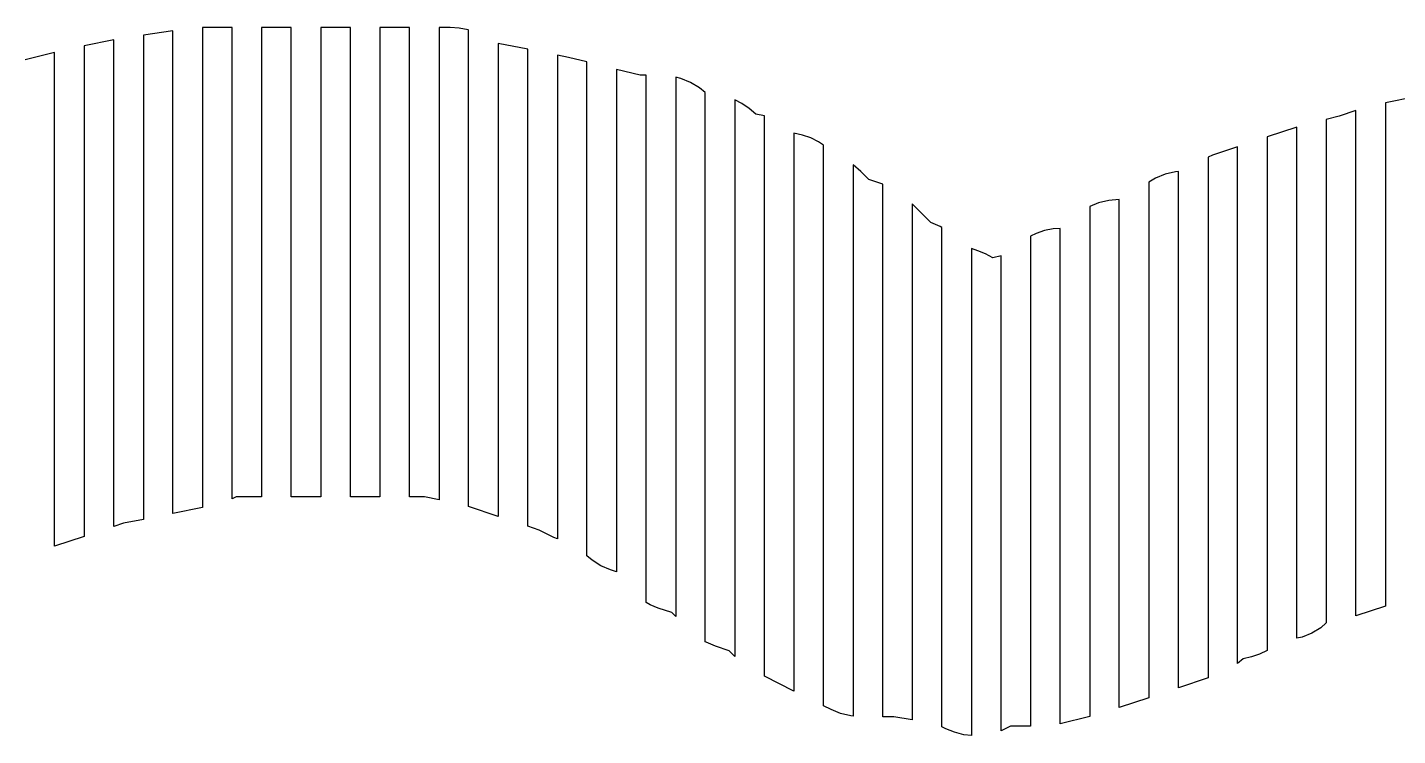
# Model space of a CAD drawing. Header units: metres. Extents: x -6 to 1890, y -8 to 898.
# Drawn here: x 733.9 to 919.2, y 466.6 to 562.3 of the extents above; entities that cross this region are included whole.
import ezdxf

# ---------------------------------------------------------------- set-up
doc = ezdxf.new("R2010")
doc.units = ezdxf.units.M
doc.layers.add('PASSADAS_COMPLETAS', color=1, linetype='CONTINUOUS')
doc.layers.add('PECAS_2D', color=3, linetype='CONTINUOUS')

msp = doc.modelspace()

# ---------------------------------------------------------------- linework, layer by layer
at = {"layer": 'PASSADAS_COMPLETAS'}
msp.add_lwpolyline([(921.578, 552.94), (917.578, 552.14), (917.578, 547.007), (917.578, 545.724), (917.578, 544.441), (917.578, 543.157), (917.578, 541.874), (917.578, 540.591), (917.578, 539.307), (917.578, 538.024), (917.578, 536.741), (917.578, 535.457), (917.578, 534.174), (917.578, 532.891), (917.578, 531.608), (917.578, 530.324), (917.578, 529.041), (917.578, 527.758), (917.578, 494.392), (917.578, 493.109), (917.578, 491.825), (917.578, 490.542), (917.578, 489.259), (917.578, 484.125), (913.578, 482.792), (913.578, 487.947), (913.578, 489.236), (913.578, 490.525), (913.578, 491.813), (913.578, 493.102), (913.578, 526.61), (913.578, 527.898), (913.578, 529.187), (913.578, 530.476), (913.578, 531.765), (913.578, 533.053), (913.578, 534.342), (913.578, 535.631), (913.578, 536.92), (913.578, 538.208), (913.578, 539.497), (913.578, 540.786), (913.578, 542.075), (913.578, 544.652), (913.578, 551.096), (911.328, 550.346), (909.578, 549.908), (909.578, 544.771), (909.578, 543.486), (909.578, 542.202), (909.578, 540.917), (909.578, 539.633), (909.578, 538.348), (909.578, 537.064), (909.578, 535.779), (909.578, 534.495), (909.578, 533.21), (909.578, 531.926), (909.578, 530.642), (909.578, 529.357), (909.578, 528.073), (909.578, 526.788), (909.578, 524.219), (909.578, 492.108), (909.578, 490.823), (909.578, 489.539), (909.578, 488.255), (909.578, 486.97), (909.578, 485.686), (909.578, 481.832), (908.822, 481.2), (907.611, 480.47), (906.294, 479.934), (905.578, 479.766), (905.578, 483.677), (905.578, 484.981), (905.578, 486.284), (905.578, 487.588), (905.578, 488.892), (905.578, 490.195), (905.578, 494.106), (905.578, 524.091), (905.578, 525.394), (905.578, 526.698), (905.578, 528.002), (905.578, 529.305), (905.578, 530.609), (905.578, 531.912), (905.578, 533.216), (905.578, 534.52), (905.578, 535.823), (905.578, 537.127), (905.578, 538.431), (905.578, 539.734), (905.578, 541.038), (905.578, 542.342), (905.578, 543.645), (905.578, 548.86), (901.578, 547.527), (901.578, 542.385), (901.578, 541.1), (901.578, 539.814), (901.578, 538.529), (901.578, 537.244), (901.578, 535.958), (901.578, 534.673), (901.578, 533.388), (901.578, 532.102), (901.578, 530.817), (901.578, 529.531), (901.578, 528.246), (901.578, 526.961), (901.578, 525.675), (901.578, 524.39), (901.578, 521.819), (901.578, 489.685), (901.578, 488.399), (901.578, 487.114), (901.578, 485.829), (901.578, 484.543), (901.578, 483.258), (901.578, 478.116), (900.554, 477.613), (899.461, 477.24), (898.334, 477), (897.578, 476.352), (897.578, 481.526), (897.578, 482.819), (897.578, 484.112), (897.578, 485.406), (897.578, 486.699), (897.578, 520.326), (897.578, 521.62), (897.578, 522.913), (897.578, 524.206), (897.578, 525.5), (897.578, 526.793), (897.578, 528.086), (897.578, 529.38), (897.578, 530.673), (897.578, 531.966), (897.578, 533.26), (897.578, 534.553), (897.578, 535.847), (897.578, 537.14), (897.578, 538.433), (897.578, 539.727), (897.578, 541.02), (897.578, 546.193), (894.192, 545.065), (893.578, 544.807), (893.578, 538.288), (893.578, 535.681), (893.578, 534.377), (893.578, 533.073), (893.578, 531.769), (893.578, 530.466), (893.578, 529.162), (893.578, 527.858), (893.578, 526.554), (893.578, 525.25), (893.578, 523.947), (893.578, 522.643), (893.578, 521.339), (893.578, 520.035), (893.578, 486.136), (893.578, 484.832), (893.578, 483.529), (893.578, 482.225), (893.578, 480.921), (893.578, 479.617), (893.578, 478.313), (893.578, 474.402), (889.578, 473.069), (889.578, 476.946), (889.578, 478.239), (889.578, 479.531), (889.578, 480.824), (889.578, 482.117), (889.578, 483.409), (889.578, 484.702), (889.578, 517.016), (889.578, 518.308), (889.578, 519.601), (889.578, 520.893), (889.578, 522.186), (889.578, 523.478), (889.578, 524.771), (889.578, 526.063), (889.578, 527.356), (889.578, 528.649), (889.578, 529.941), (889.578, 531.234), (889.578, 532.526), (889.578, 533.819), (889.578, 535.111), (889.578, 536.404), (889.578, 537.696), (889.578, 542.867), (889.201, 542.837), (887.804, 542.504), (886.468, 541.951), (885.578, 541.404), (885.578, 536.243), (885.578, 534.953), (885.578, 533.663), (885.578, 532.373), (885.578, 531.082), (885.578, 529.792), (885.578, 528.502), (885.578, 527.212), (885.578, 525.922), (885.578, 524.632), (885.578, 523.341), (885.578, 522.051), (885.578, 520.761), (885.578, 519.471), (885.578, 518.181), (885.578, 516.891), (885.578, 515.601), (885.578, 483.347), (885.578, 482.057), (885.578, 480.766), (885.578, 479.476), (885.578, 478.186), (885.578, 476.896), (885.578, 475.606), (885.578, 471.735), (881.578, 470.402), (881.578, 474.289), (881.578, 475.584), (881.578, 476.88), (881.578, 478.176), (881.578, 479.471), (881.578, 480.767), (881.578, 482.062), (881.578, 514.452), (881.578, 515.748), (881.578, 517.044), (881.578, 518.339), (881.578, 519.635), (881.578, 520.93), (881.578, 522.226), (881.578, 523.522), (881.578, 524.817), (881.578, 526.113), (881.578, 527.408), (881.578, 528.704), (881.578, 530), (881.578, 531.295), (881.578, 532.591), (881.578, 533.886), (881.578, 539.069), (880.153, 538.96), (878.755, 538.626), (877.578, 538.139), (877.578, 531.633), (877.578, 530.332), (877.578, 529.031), (877.578, 527.73), (877.578, 526.429), (877.578, 525.128), (877.578, 523.827), (877.578, 522.526), (877.578, 521.225), (877.578, 519.924), (877.578, 518.622), (877.578, 517.321), (877.578, 516.02), (877.578, 514.719), (877.578, 513.418), (877.578, 512.117), (877.578, 480.891), (877.578, 479.59), (877.578, 478.289), (877.578, 476.988), (877.578, 475.687), (877.578, 474.386), (877.578, 473.085), (877.578, 469.182), (873.578, 468.182), (873.578, 472.047), (873.578, 473.335), (873.578, 474.624), (873.578, 475.912), (873.578, 477.2), (873.578, 478.489), (873.578, 495.237), (873.578, 510.698), (873.578, 511.986), (873.578, 513.274), (873.578, 514.563), (873.578, 515.851), (873.578, 517.139), (873.578, 518.428), (873.578, 519.716), (873.578, 521.004), (873.578, 522.293), (873.578, 523.581), (873.578, 524.87), (873.578, 526.158), (873.578, 527.446), (873.578, 528.735), (873.578, 530.023), (873.578, 535.176), (872.632, 535.115), (871.461, 534.884), (870.321, 534.498), (869.578, 534.131), (869.578, 527.635), (869.578, 526.336), (869.578, 525.037), (869.578, 523.738), (869.578, 522.438), (869.578, 521.139), (869.578, 519.84), (869.578, 518.541), (869.578, 517.242), (869.578, 515.942), (869.578, 514.643), (869.578, 513.344), (869.578, 512.045), (869.578, 510.746), (869.578, 509.446), (869.578, 508.147), (869.578, 478.265), (869.578, 476.966), (869.578, 475.667), (869.578, 474.368), (869.578, 473.069), (869.578, 471.769), (869.578, 467.872), (866.845, 467.872), (865.713, 467.297), (865.578, 467.251), (865.578, 471.105), (865.578, 472.389), (865.578, 473.674), (865.578, 474.958), (865.578, 476.243), (865.578, 477.527), (865.578, 507.071), (865.578, 508.355), (865.578, 509.639), (865.578, 510.924), (865.578, 512.208), (865.578, 513.493), (865.578, 514.777), (865.578, 516.062), (865.578, 517.346), (865.578, 518.631), (865.578, 519.915), (865.578, 521.2), (865.578, 522.484), (865.578, 523.769), (865.578, 525.053), (865.578, 526.338), (865.578, 531.476), (864.452, 531.194), (863.486, 531.727), (862.462, 532.139), (861.578, 532.433), (861.578, 527.271), (861.578, 525.981), (861.578, 524.69), (861.578, 523.399), (861.578, 522.109), (861.578, 520.818), (861.578, 519.528), (861.578, 518.237), (861.578, 516.947), (861.578, 515.656), (861.578, 514.365), (861.578, 513.075), (861.578, 511.784), (861.578, 510.494), (861.578, 509.203), (861.578, 507.913), (861.578, 476.939), (861.578, 475.648), (861.578, 474.358), (861.578, 473.067), (861.578, 471.777), (861.578, 470.486), (861.578, 466.614), (860.534, 466.727), (859.272, 467.053), (858.1, 467.54), (857.578, 467.801), (857.578, 471.695), (857.578, 472.993), (857.578, 474.291), (857.578, 475.589), (857.578, 476.887), (857.578, 478.185), (857.578, 510.636), (857.578, 511.934), (857.578, 513.232), (857.578, 514.53), (857.578, 515.828), (857.578, 517.126), (857.578, 518.424), (857.578, 519.723), (857.578, 521.021), (857.578, 522.319), (857.578, 523.617), (857.578, 524.915), (857.578, 526.213), (857.578, 527.511), (857.578, 528.809), (857.578, 530.107), (857.578, 535.299), (857.354, 535.439), (856.099, 535.983), (853.578, 538.504), (853.578, 533.337), (853.578, 532.045), (853.578, 530.753), (853.578, 529.461), (853.578, 528.169), (853.578, 526.878), (853.578, 525.586), (853.578, 524.294), (853.578, 523.002), (853.578, 521.711), (853.578, 520.419), (853.578, 519.127), (853.578, 517.835), (853.578, 516.543), (853.578, 515.252), (853.578, 513.96), (853.578, 477.79), (853.578, 476.498), (853.578, 475.206), (853.578, 473.914), (853.578, 472.623), (853.578, 471.331), (853.578, 468.747), (851.076, 469.164), (849.578, 469.164), (849.578, 473.022), (849.578, 474.308), (849.578, 475.593), (849.578, 476.879), (849.578, 478.165), (849.578, 479.451), (849.578, 516.739), (849.578, 518.025), (849.578, 519.311), (849.578, 520.596), (849.578, 521.882), (849.578, 523.168), (849.578, 524.454), (849.578, 525.74), (849.578, 527.026), (849.578, 528.311), (849.578, 529.597), (849.578, 530.883), (849.578, 532.169), (849.578, 533.455), (849.578, 534.74), (849.578, 536.026), (849.578, 541.169), (847.696, 541.8), (846.63, 542.867), (845.578, 543.768), (845.578, 538.628), (845.578, 537.343), (845.578, 536.059), (845.578, 534.774), (845.578, 533.489), (845.578, 532.204), (845.578, 530.919), (845.578, 529.634), (845.578, 528.35), (845.578, 527.065), (845.578, 525.78), (845.578, 524.495), (845.578, 523.21), (845.578, 521.926), (845.578, 519.356), (845.578, 480.811), (845.578, 479.526), (845.578, 478.242), (845.578, 476.957), (845.578, 475.672), (845.578, 474.387), (845.578, 473.102), (845.578, 469.248), (845.26, 469.272), (843.887, 469.597), (842.589, 470.125), (841.578, 470.63), (841.578, 475.769), (841.578, 477.054), (841.578, 478.338), (841.578, 479.623), (841.578, 480.907), (841.578, 483.477), (841.578, 522.015), (841.578, 524.584), (841.578, 525.869), (841.578, 527.153), (841.578, 528.438), (841.578, 529.723), (841.578, 531.007), (841.578, 532.292), (841.578, 533.576), (841.578, 534.861), (841.578, 536.146), (841.578, 537.43), (841.578, 538.715), (841.578, 540), (841.578, 541.284), (841.578, 546.423), (840.902, 546.878), (839.843, 547.406), (838.73, 547.791), (837.578, 548.04), (837.578, 542.84), (837.578, 541.539), (837.578, 540.239), (837.578, 538.939), (837.578, 537.639), (837.578, 536.339), (837.578, 535.039), (837.578, 533.738), (837.578, 532.438), (837.578, 531.138), (837.578, 529.838), (837.578, 528.538), (837.578, 527.238), (837.578, 525.937), (837.578, 524.637), (837.578, 484.332), (837.578, 483.032), (837.578, 481.732), (837.578, 480.431), (837.578, 479.131), (837.578, 477.831), (837.578, 472.63), (833.578, 474.63), (833.578, 479.765), (833.578, 481.049), (833.578, 482.333), (833.578, 483.617), (833.578, 484.9), (833.578, 486.184), (833.578, 488.751), (833.578, 525.979), (833.578, 527.263), (833.578, 528.547), (833.578, 529.831), (833.578, 531.114), (833.578, 532.398), (833.578, 533.682), (833.578, 534.966), (833.578, 536.249), (833.578, 537.533), (833.578, 538.817), (833.578, 540.1), (833.578, 541.384), (833.578, 542.668), (833.578, 543.952), (833.578, 545.235), (833.578, 550.37), (832.411, 550.622), (831.53, 551.397), (830.539, 552.061), (829.578, 552.536), (829.578, 547.348), (829.578, 546.051), (829.578, 544.753), (829.578, 543.456), (829.578, 542.159), (829.578, 540.862), (829.578, 539.565), (829.578, 538.268), (829.578, 536.971), (829.578, 535.674), (829.578, 534.377), (829.578, 533.08), (829.578, 531.783), (829.578, 530.486), (829.578, 529.188), (829.578, 488.979), (829.578, 487.682), (829.578, 486.385), (829.578, 485.087), (829.578, 483.79), (829.578, 482.493), (829.578, 481.196), (829.578, 477.305), (828.817, 478.066), (826.977, 478.68), (825.685, 479.224), (825.578, 479.29), (825.578, 484.5), (825.578, 485.802), (825.578, 487.105), (825.578, 488.407), (825.578, 489.71), (825.578, 491.012), (825.578, 492.315), (825.578, 531.388), (825.578, 532.69), (825.578, 533.993), (825.578, 535.295), (825.578, 536.598), (825.578, 537.9), (825.578, 539.202), (825.578, 540.505), (825.578, 541.807), (825.578, 543.11), (825.578, 544.412), (825.578, 545.715), (825.578, 547.017), (825.578, 548.32), (825.578, 553.529), (824.802, 554.178), (823.591, 554.908), (822.274, 555.444), (821.578, 555.607), (821.578, 550.401), (821.578, 549.099), (821.578, 547.798), (821.578, 546.496), (821.578, 545.195), (821.578, 543.893), (821.578, 542.592), (821.578, 541.29), (821.578, 539.988), (821.578, 538.687), (821.578, 537.385), (821.578, 536.084), (821.578, 534.782), (821.578, 533.481), (821.578, 532.179), (821.578, 495.735), (821.578, 494.434), (821.578, 493.132), (821.578, 491.831), (821.578, 490.529), (821.578, 489.228), (821.578, 487.926), (821.578, 486.624), (821.578, 482.72), (821.061, 483.237), (819.221, 483.85), (818.118, 484.3), (817.578, 484.609), (817.578, 491.087), (817.578, 492.383), (817.578, 493.679), (817.578, 494.974), (817.578, 496.27), (817.578, 497.566), (817.578, 498.861), (817.578, 533.846), (817.578, 535.141), (817.578, 536.437), (817.578, 537.733), (817.578, 539.028), (817.578, 540.324), (817.578, 541.62), (817.578, 542.916), (817.578, 544.211), (817.578, 545.507), (817.578, 546.803), (817.578, 548.098), (817.578, 549.394), (817.578, 550.69), (817.578, 551.986), (817.578, 555.873), (816.756, 555.873), (813.578, 556.667), (813.578, 552.749), (813.578, 551.443), (813.578, 550.136), (813.578, 548.83), (813.578, 547.524), (813.578, 546.218), (813.578, 544.912), (813.578, 543.606), (813.578, 542.299), (813.578, 540.993), (813.578, 539.687), (813.578, 538.381), (813.578, 537.075), (813.578, 535.769), (813.578, 534.463), (813.578, 501.809), (813.578, 500.503), (813.578, 499.196), (813.578, 497.89), (813.578, 496.584), (813.578, 495.278), (813.578, 493.972), (813.578, 488.747), (812.758, 489.021), (811.466, 489.565), (810.266, 490.307), (809.578, 490.896), (809.578, 494.748), (809.578, 496.032), (809.578, 497.316), (809.578, 498.6), (809.578, 499.884), (809.578, 501.168), (809.578, 502.453), (809.578, 535.838), (809.578, 537.122), (809.578, 538.406), (809.578, 539.69), (809.578, 540.974), (809.578, 542.258), (809.578, 543.543), (809.578, 544.827), (809.578, 546.111), (809.578, 547.395), (809.578, 548.679), (809.578, 549.963), (809.578, 551.247), (809.578, 552.531), (809.578, 553.815), (809.578, 557.667), (807.079, 558.281), (805.578, 558.582), (805.578, 554.735), (805.578, 553.453), (805.578, 552.171), (805.578, 550.889), (805.578, 549.607), (805.578, 548.325), (805.578, 547.043), (805.578, 545.761), (805.578, 544.479), (805.578, 543.197), (805.578, 541.914), (805.578, 540.632), (805.578, 539.35), (805.578, 538.068), (805.578, 503.452), (805.578, 502.17), (805.578, 500.888), (805.578, 499.606), (805.578, 498.324), (805.578, 497.042), (805.578, 493.195), (805.103, 493.392), (803.096, 494.395), (801.578, 494.902), (801.578, 498.77), (801.578, 500.06), (801.578, 501.35), (801.578, 502.639), (801.578, 503.929), (801.578, 505.218), (801.578, 537.458), (801.578, 538.748), (801.578, 540.038), (801.578, 541.327), (801.578, 542.617), (801.578, 543.906), (801.578, 545.196), (801.578, 546.486), (801.578, 547.775), (801.578, 549.065), (801.578, 550.354), (801.578, 551.644), (801.578, 552.934), (801.578, 554.223), (801.578, 555.513), (801.578, 559.382), (797.578, 560.182), (797.578, 556.266), (797.578, 554.961), (797.578, 553.656), (797.578, 552.351), (797.578, 551.046), (797.578, 549.741), (797.578, 548.436), (797.578, 547.131), (797.578, 545.826), (797.578, 544.521), (797.578, 543.216), (797.578, 541.911), (797.578, 540.606), (797.578, 539.301), (797.578, 506.675), (797.578, 505.37), (797.578, 504.065), (797.578, 502.76), (797.578, 501.455), (797.578, 500.15), (797.578, 496.235), (793.578, 497.568), (793.578, 501.433), (793.578, 502.721), (793.578, 504.009), (793.578, 505.298), (793.578, 506.586), (793.578, 507.874), (793.578, 538.791), (793.578, 540.08), (793.578, 541.368), (793.578, 542.656), (793.578, 543.944), (793.578, 545.232), (793.578, 546.521), (793.578, 547.809), (793.578, 549.097), (793.578, 550.385), (793.578, 551.674), (793.578, 552.962), (793.578, 554.25), (793.578, 555.538), (793.578, 556.826), (793.578, 561.979), (793.494, 562.009), (792.288, 562.255), (791.076, 562.336), (789.578, 562.336), (789.578, 557.124), (789.578, 555.822), (789.578, 554.519), (789.578, 553.216), (789.578, 551.913), (789.578, 550.61), (789.578, 549.307), (789.578, 548.005), (789.578, 546.702), (789.578, 545.399), (789.578, 544.096), (789.578, 542.793), (789.578, 541.49), (789.578, 540.188), (789.578, 507.617), (789.578, 506.314), (789.578, 505.011), (789.578, 503.708), (789.578, 502.405), (789.578, 501.102), (789.578, 498.497), (787.59, 498.894), (785.578, 498.894), (785.578, 502.779), (785.578, 504.073), (785.578, 505.368), (785.578, 506.663), (785.578, 507.957), (785.578, 509.252), (785.578, 540.326), (785.578, 541.62), (785.578, 542.915), (785.578, 544.21), (785.578, 545.504), (785.578, 546.799), (785.578, 548.094), (785.578, 549.389), (785.578, 550.683), (785.578, 551.978), (785.578, 553.273), (785.578, 554.567), (785.578, 555.862), (785.578, 557.157), (785.578, 562.336), (781.578, 562.336), (781.578, 558.452), (781.578, 557.157), (781.578, 555.862), (781.578, 554.567), (781.578, 553.273), (781.578, 551.978), (781.578, 550.683), (781.578, 549.389), (781.578, 548.094), (781.578, 546.799), (781.578, 545.504), (781.578, 544.21), (781.578, 542.915), (781.578, 541.62), (781.578, 540.326), (781.578, 509.252), (781.578, 507.957), (781.578, 506.663), (781.578, 505.368), (781.578, 504.073), (781.578, 502.779), (781.578, 498.894), (777.578, 498.894), (777.578, 502.779), (777.578, 504.073), (777.578, 505.368), (777.578, 506.663), (777.578, 507.957), (777.578, 509.252), (777.578, 540.326), (777.578, 541.62), (777.578, 542.915), (777.578, 544.21), (777.578, 545.504), (777.578, 546.799), (777.578, 548.094), (777.578, 549.389), (777.578, 550.683), (777.578, 551.978), (777.578, 553.273), (777.578, 554.567), (777.578, 555.862), (777.578, 557.157), (777.578, 558.452), (777.578, 562.336), (773.578, 562.336), (773.578, 558.452), (773.578, 557.157), (773.578, 555.862), (773.578, 554.567), (773.578, 553.273), (773.578, 551.978), (773.578, 550.683), (773.578, 549.389), (773.578, 548.094), (773.578, 546.799), (773.578, 545.504), (773.578, 544.21), (773.578, 542.915), (773.578, 541.62), (773.578, 540.326), (773.578, 509.252), (773.578, 507.957), (773.578, 506.663), (773.578, 505.368), (773.578, 504.073), (773.578, 502.779), (773.578, 498.894), (769.578, 498.894), (769.578, 502.779), (769.578, 504.073), (769.578, 505.368), (769.578, 506.663), (769.578, 507.957), (769.578, 509.252), (769.578, 540.326), (769.578, 541.62), (769.578, 542.915), (769.578, 544.21), (769.578, 545.504), (769.578, 546.799), (769.578, 548.094), (769.578, 549.389), (769.578, 550.683), (769.578, 551.978), (769.578, 553.273), (769.578, 554.567), (769.578, 555.862), (769.578, 557.157), (769.578, 558.452), (769.578, 562.336), (765.578, 562.336), (765.578, 558.452), (765.578, 557.157), (765.578, 555.862), (765.578, 554.567), (765.578, 553.273), (765.578, 551.978), (765.578, 550.683), (765.578, 549.389), (765.578, 548.094), (765.578, 546.799), (765.578, 545.504), (765.578, 544.21), (765.578, 542.915), (765.578, 541.62), (765.578, 540.326), (765.578, 509.252), (765.578, 507.957), (765.578, 506.663), (765.578, 505.368), (765.578, 504.073), (765.578, 502.779), (765.578, 498.894), (762.143, 498.894), (761.578, 498.598), (761.578, 502.501), (761.578, 503.801), (761.578, 505.102), (761.578, 506.403), (761.578, 507.704), (761.578, 509.004), (761.578, 540.223), (761.578, 541.524), (761.578, 542.824), (761.578, 544.125), (761.578, 545.426), (761.578, 546.727), (761.578, 548.027), (761.578, 549.328), (761.578, 550.629), (761.578, 551.93), (761.578, 553.23), (761.578, 554.531), (761.578, 555.832), (761.578, 557.133), (761.578, 562.336), (757.578, 562.336), (757.578, 557.144), (757.578, 555.847), (757.578, 554.549), (757.578, 553.251), (757.578, 551.953), (757.578, 550.655), (757.578, 549.357), (757.578, 548.06), (757.578, 546.762), (757.578, 545.464), (757.578, 544.166), (757.578, 542.868), (757.578, 541.57), (757.578, 540.272), (757.578, 538.975), (757.578, 507.826), (757.578, 506.528), (757.578, 505.231), (757.578, 503.933), (757.578, 502.635), (757.578, 501.337), (757.578, 497.444), (753.578, 496.644), (753.578, 501.862), (753.578, 503.166), (753.578, 504.471), (753.578, 505.776), (753.578, 507.08), (753.578, 508.385), (753.578, 538.39), (753.578, 539.695), (753.578, 540.999), (753.578, 542.304), (753.578, 543.608), (753.578, 544.913), (753.578, 546.217), (753.578, 547.522), (753.578, 548.827), (753.578, 550.131), (753.578, 551.436), (753.578, 552.74), (753.578, 554.045), (753.578, 555.35), (753.578, 556.654), (753.578, 561.872), (749.578, 561.301), (749.578, 556.167), (749.578, 554.884), (749.578, 553.6), (749.578, 552.317), (749.578, 551.033), (749.578, 549.75), (749.578, 548.466), (749.578, 547.183), (749.578, 545.899), (749.578, 544.616), (749.578, 543.332), (749.578, 542.049), (749.578, 540.765), (749.578, 539.482), (749.578, 538.198), (749.578, 506.111), (749.578, 504.828), (749.578, 503.544), (749.578, 502.261), (749.578, 500.977), (749.578, 495.844), (746.882, 495.304), (745.578, 494.87), (745.578, 498.739), (745.578, 500.029), (745.578, 501.319), (745.578, 502.609), (745.578, 503.899), (745.578, 505.189), (745.578, 506.479), (745.578, 537.437), (745.578, 538.727), (745.578, 540.016), (745.578, 541.306), (745.578, 542.596), (745.578, 543.886), (745.578, 545.176), (745.578, 546.466), (745.578, 547.756), (745.578, 549.046), (745.578, 550.336), (745.578, 551.626), (745.578, 552.916), (745.578, 554.205), (745.578, 555.495), (745.578, 560.655), (741.578, 559.855), (741.578, 554.654), (741.578, 553.353), (741.578, 552.053), (741.578, 550.752), (741.578, 549.452), (741.578, 548.152), (741.578, 546.851), (741.578, 545.551), (741.578, 544.251), (741.578, 542.95), (741.578, 541.65), (741.578, 540.349), (741.578, 539.049), (741.578, 537.749), (741.578, 536.448), (741.578, 505.24), (741.578, 503.939), (741.578, 502.639), (741.578, 501.339), (741.578, 500.038), (741.578, 498.738), (741.578, 497.437), (741.578, 493.536), (737.578, 492.203), (737.578, 496.053), (737.578, 497.336), (737.578, 498.62), (737.578, 499.903), (737.578, 501.186), (737.578, 502.47), (737.578, 535.836), (737.578, 537.119), (737.578, 538.403), (737.578, 539.686), (737.578, 540.969), (737.578, 542.253), (737.578, 543.536), (737.578, 544.819), (737.578, 546.103), (737.578, 547.386), (737.578, 548.669), (737.578, 549.953), (737.578, 551.236), (737.578, 552.519), (737.578, 553.803), (737.578, 558.936), (733.578, 557.936)], dxfattribs=at)
at = {"layer": 'PECAS_2D'}
msp.add_lwpolyline([(921.578, 552.94), (917.578, 552.14), (917.578, 547.007), (917.578, 545.724), (917.578, 544.441), (917.578, 543.157), (917.578, 541.874), (917.578, 540.591), (917.578, 539.307), (917.578, 538.024), (917.578, 536.741), (917.578, 535.457), (917.578, 534.174), (917.578, 532.891), (917.578, 531.608), (917.578, 530.324), (917.578, 529.041), (917.578, 527.758), (917.578, 494.392), (917.578, 493.109), (917.578, 491.825), (917.578, 490.542), (917.578, 489.259), (917.578, 484.125), (913.578, 482.792), (913.578, 487.947), (913.578, 489.236), (913.578, 490.525), (913.578, 491.813), (913.578, 493.102), (913.578, 526.61), (913.578, 527.898), (913.578, 529.187), (913.578, 530.476), (913.578, 531.765), (913.578, 533.053), (913.578, 534.342), (913.578, 535.631), (913.578, 536.92), (913.578, 538.208), (913.578, 539.497), (913.578, 540.786), (913.578, 542.075), (913.578, 544.652), (913.578, 551.096), (911.328, 550.346), (909.578, 549.908), (909.578, 544.771), (909.578, 543.486), (909.578, 542.202), (909.578, 540.917), (909.578, 539.633), (909.578, 538.348), (909.578, 537.064), (909.578, 535.779), (909.578, 534.495), (909.578, 533.21), (909.578, 531.926), (909.578, 530.642), (909.578, 529.357), (909.578, 528.073), (909.578, 526.788), (909.578, 524.219), (909.578, 492.108), (909.578, 490.823), (909.578, 489.539), (909.578, 488.255), (909.578, 486.97), (909.578, 485.686), (909.578, 481.832), (908.822, 481.2), (907.611, 480.47), (906.294, 479.934), (905.578, 479.766), (905.578, 483.677), (905.578, 484.981), (905.578, 486.284), (905.578, 487.588), (905.578, 488.892), (905.578, 490.195), (905.578, 494.106), (905.578, 524.091), (905.578, 525.394), (905.578, 526.698), (905.578, 528.002), (905.578, 529.305), (905.578, 530.609), (905.578, 531.912), (905.578, 533.216), (905.578, 534.52), (905.578, 535.823), (905.578, 537.127), (905.578, 538.431), (905.578, 539.734), (905.578, 541.038), (905.578, 542.342), (905.578, 543.645), (905.578, 548.86), (901.578, 547.527), (901.578, 542.385), (901.578, 541.1), (901.578, 539.814), (901.578, 538.529), (901.578, 537.244), (901.578, 535.958), (901.578, 534.673), (901.578, 533.388), (901.578, 532.102), (901.578, 530.817), (901.578, 529.531), (901.578, 528.246), (901.578, 526.961), (901.578, 525.675), (901.578, 524.39), (901.578, 521.819), (901.578, 489.685), (901.578, 488.399), (901.578, 487.114), (901.578, 485.829), (901.578, 484.543), (901.578, 483.258), (901.578, 478.116), (900.554, 477.613), (899.461, 477.24), (898.334, 477), (897.578, 476.352), (897.578, 481.526), (897.578, 482.819), (897.578, 484.112), (897.578, 485.406), (897.578, 486.699), (897.578, 520.326), (897.578, 521.62), (897.578, 522.913), (897.578, 524.206), (897.578, 525.5), (897.578, 526.793), (897.578, 528.086), (897.578, 529.38), (897.578, 530.673), (897.578, 531.966), (897.578, 533.26), (897.578, 534.553), (897.578, 535.847), (897.578, 537.14), (897.578, 538.433), (897.578, 539.727), (897.578, 541.02), (897.578, 546.193), (894.192, 545.065), (893.578, 544.807), (893.578, 538.288), (893.578, 535.681), (893.578, 534.377), (893.578, 533.073), (893.578, 531.769), (893.578, 530.466), (893.578, 529.162), (893.578, 527.858), (893.578, 526.554), (893.578, 525.25), (893.578, 523.947), (893.578, 522.643), (893.578, 521.339), (893.578, 520.035), (893.578, 486.136), (893.578, 484.832), (893.578, 483.529), (893.578, 482.225), (893.578, 480.921), (893.578, 479.617), (893.578, 478.313), (893.578, 474.402), (889.578, 473.069), (889.578, 476.946), (889.578, 478.239), (889.578, 479.531), (889.578, 480.824), (889.578, 482.117), (889.578, 483.409), (889.578, 484.702), (889.578, 517.016), (889.578, 518.308), (889.578, 519.601), (889.578, 520.893), (889.578, 522.186), (889.578, 523.478), (889.578, 524.771), (889.578, 526.063), (889.578, 527.356), (889.578, 528.649), (889.578, 529.941), (889.578, 531.234), (889.578, 532.526), (889.578, 533.819), (889.578, 535.111), (889.578, 536.404), (889.578, 537.696), (889.578, 542.867), (889.201, 542.837), (887.804, 542.504), (886.468, 541.951), (885.578, 541.404), (885.578, 536.243), (885.578, 534.953), (885.578, 533.663), (885.578, 532.373), (885.578, 531.082), (885.578, 529.792), (885.578, 528.502), (885.578, 527.212), (885.578, 525.922), (885.578, 524.632), (885.578, 523.341), (885.578, 522.051), (885.578, 520.761), (885.578, 519.471), (885.578, 518.181), (885.578, 516.891), (885.578, 515.601), (885.578, 483.347), (885.578, 482.057), (885.578, 480.766), (885.578, 479.476), (885.578, 478.186), (885.578, 476.896), (885.578, 475.606), (885.578, 471.735), (881.578, 470.402), (881.578, 474.289), (881.578, 475.584), (881.578, 476.88), (881.578, 478.176), (881.578, 479.471), (881.578, 480.767), (881.578, 482.062), (881.578, 514.452), (881.578, 515.748), (881.578, 517.044), (881.578, 518.339), (881.578, 519.635), (881.578, 520.93), (881.578, 522.226), (881.578, 523.522), (881.578, 524.817), (881.578, 526.113), (881.578, 527.408), (881.578, 528.704), (881.578, 530), (881.578, 531.295), (881.578, 532.591), (881.578, 533.886), (881.578, 539.069), (880.153, 538.96), (878.755, 538.626), (877.578, 538.139), (877.578, 531.633), (877.578, 530.332), (877.578, 529.031), (877.578, 527.73), (877.578, 526.429), (877.578, 525.128), (877.578, 523.827), (877.578, 522.526), (877.578, 521.225), (877.578, 519.924), (877.578, 518.622), (877.578, 517.321), (877.578, 516.02), (877.578, 514.719), (877.578, 513.418), (877.578, 512.117), (877.578, 480.891), (877.578, 479.59), (877.578, 478.289), (877.578, 476.988), (877.578, 475.687), (877.578, 474.386), (877.578, 473.085), (877.578, 469.182), (873.578, 468.182), (873.578, 472.047), (873.578, 473.335), (873.578, 474.624), (873.578, 475.912), (873.578, 477.2), (873.578, 478.489), (873.578, 495.237), (873.578, 510.698), (873.578, 511.986), (873.578, 513.274), (873.578, 514.563), (873.578, 515.851), (873.578, 517.139), (873.578, 518.428), (873.578, 519.716), (873.578, 521.004), (873.578, 522.293), (873.578, 523.581), (873.578, 524.87), (873.578, 526.158), (873.578, 527.446), (873.578, 528.735), (873.578, 530.023), (873.578, 535.176), (872.632, 535.115), (871.461, 534.884), (870.321, 534.498), (869.578, 534.131), (869.578, 527.635), (869.578, 526.336), (869.578, 525.037), (869.578, 523.738), (869.578, 522.438), (869.578, 521.139), (869.578, 519.84), (869.578, 518.541), (869.578, 517.242), (869.578, 515.942), (869.578, 514.643), (869.578, 513.344), (869.578, 512.045), (869.578, 510.746), (869.578, 509.446), (869.578, 508.147), (869.578, 478.265), (869.578, 476.966), (869.578, 475.667), (869.578, 474.368), (869.578, 473.069), (869.578, 471.769), (869.578, 467.872), (866.845, 467.872), (865.713, 467.297), (865.578, 467.251), (865.578, 471.105), (865.578, 472.389), (865.578, 473.674), (865.578, 474.958), (865.578, 476.243), (865.578, 477.527), (865.578, 507.071), (865.578, 508.355), (865.578, 509.639), (865.578, 510.924), (865.578, 512.208), (865.578, 513.493), (865.578, 514.777), (865.578, 516.062), (865.578, 517.346), (865.578, 518.631), (865.578, 519.915), (865.578, 521.2), (865.578, 522.484), (865.578, 523.769), (865.578, 525.053), (865.578, 526.338), (865.578, 531.476), (864.452, 531.194), (863.486, 531.727), (862.462, 532.139), (861.578, 532.433), (861.578, 527.271), (861.578, 525.981), (861.578, 524.69), (861.578, 523.399), (861.578, 522.109), (861.578, 520.818), (861.578, 519.528), (861.578, 518.237), (861.578, 516.947), (861.578, 515.656), (861.578, 514.365), (861.578, 513.075), (861.578, 511.784), (861.578, 510.494), (861.578, 509.203), (861.578, 507.913), (861.578, 476.939), (861.578, 475.648), (861.578, 474.358), (861.578, 473.067), (861.578, 471.777), (861.578, 470.486), (861.578, 466.614), (860.534, 466.727), (859.272, 467.053), (858.1, 467.54), (857.578, 467.801), (857.578, 471.695), (857.578, 472.993), (857.578, 474.291), (857.578, 475.589), (857.578, 476.887), (857.578, 478.185), (857.578, 510.636), (857.578, 511.934), (857.578, 513.232), (857.578, 514.53), (857.578, 515.828), (857.578, 517.126), (857.578, 518.424), (857.578, 519.723), (857.578, 521.021), (857.578, 522.319), (857.578, 523.617), (857.578, 524.915), (857.578, 526.213), (857.578, 527.511), (857.578, 528.809), (857.578, 530.107), (857.578, 535.299), (857.354, 535.439), (856.099, 535.983), (853.578, 538.504), (853.578, 533.337), (853.578, 532.045), (853.578, 530.753), (853.578, 529.461), (853.578, 528.169), (853.578, 526.878), (853.578, 525.586), (853.578, 524.294), (853.578, 523.002), (853.578, 521.711), (853.578, 520.419), (853.578, 519.127), (853.578, 517.835), (853.578, 516.543), (853.578, 515.252), (853.578, 513.96), (853.578, 477.79), (853.578, 476.498), (853.578, 475.206), (853.578, 473.914), (853.578, 472.623), (853.578, 471.331), (853.578, 468.747), (851.076, 469.164), (849.578, 469.164), (849.578, 473.022), (849.578, 474.308), (849.578, 475.593), (849.578, 476.879), (849.578, 478.165), (849.578, 479.451), (849.578, 516.739), (849.578, 518.025), (849.578, 519.311), (849.578, 520.596), (849.578, 521.882), (849.578, 523.168), (849.578, 524.454), (849.578, 525.74), (849.578, 527.026), (849.578, 528.311), (849.578, 529.597), (849.578, 530.883), (849.578, 532.169), (849.578, 533.455), (849.578, 534.74), (849.578, 536.026), (849.578, 541.169), (847.696, 541.8), (846.63, 542.867), (845.578, 543.768), (845.578, 538.628), (845.578, 537.343), (845.578, 536.059), (845.578, 534.774), (845.578, 533.489), (845.578, 532.204), (845.578, 530.919), (845.578, 529.634), (845.578, 528.35), (845.578, 527.065), (845.578, 525.78), (845.578, 524.495), (845.578, 523.21), (845.578, 521.926), (845.578, 519.356), (845.578, 480.811), (845.578, 479.526), (845.578, 478.242), (845.578, 476.957), (845.578, 475.672), (845.578, 474.387), (845.578, 473.102), (845.578, 469.248), (845.26, 469.272), (843.887, 469.597), (842.589, 470.125), (841.578, 470.63), (841.578, 475.769), (841.578, 477.054), (841.578, 478.338), (841.578, 479.623), (841.578, 480.907), (841.578, 483.477), (841.578, 522.015), (841.578, 524.584), (841.578, 525.869), (841.578, 527.153), (841.578, 528.438), (841.578, 529.723), (841.578, 531.007), (841.578, 532.292), (841.578, 533.576), (841.578, 534.861), (841.578, 536.146), (841.578, 537.43), (841.578, 538.715), (841.578, 540), (841.578, 541.284), (841.578, 546.423), (840.902, 546.878), (839.843, 547.406), (838.73, 547.791), (837.578, 548.04), (837.578, 542.84), (837.578, 541.539), (837.578, 540.239), (837.578, 538.939), (837.578, 537.639), (837.578, 536.339), (837.578, 535.039), (837.578, 533.738), (837.578, 532.438), (837.578, 531.138), (837.578, 529.838), (837.578, 528.538), (837.578, 527.238), (837.578, 525.937), (837.578, 524.637), (837.578, 484.332), (837.578, 483.032), (837.578, 481.732), (837.578, 480.431), (837.578, 479.131), (837.578, 477.831), (837.578, 472.63), (833.578, 474.63), (833.578, 479.765), (833.578, 481.049), (833.578, 482.333), (833.578, 483.617), (833.578, 484.9), (833.578, 486.184), (833.578, 488.751), (833.578, 525.979), (833.578, 527.263), (833.578, 528.547), (833.578, 529.831), (833.578, 531.114), (833.578, 532.398), (833.578, 533.682), (833.578, 534.966), (833.578, 536.249), (833.578, 537.533), (833.578, 538.817), (833.578, 540.1), (833.578, 541.384), (833.578, 542.668), (833.578, 543.952), (833.578, 545.235), (833.578, 550.37), (832.411, 550.622), (831.53, 551.397), (830.539, 552.061), (829.578, 552.536), (829.578, 547.348), (829.578, 546.051), (829.578, 544.753), (829.578, 543.456), (829.578, 542.159), (829.578, 540.862), (829.578, 539.565), (829.578, 538.268), (829.578, 536.971), (829.578, 535.674), (829.578, 534.377), (829.578, 533.08), (829.578, 531.783), (829.578, 530.486), (829.578, 529.188), (829.578, 488.979), (829.578, 487.682), (829.578, 486.385), (829.578, 485.087), (829.578, 483.79), (829.578, 482.493), (829.578, 481.196), (829.578, 477.305), (828.817, 478.066), (826.977, 478.68), (825.685, 479.224), (825.578, 479.29), (825.578, 484.5), (825.578, 485.802), (825.578, 487.105), (825.578, 488.407), (825.578, 489.71), (825.578, 491.012), (825.578, 492.315), (825.578, 531.388), (825.578, 532.69), (825.578, 533.993), (825.578, 535.295), (825.578, 536.598), (825.578, 537.9), (825.578, 539.202), (825.578, 540.505), (825.578, 541.807), (825.578, 543.11), (825.578, 544.412), (825.578, 545.715), (825.578, 547.017), (825.578, 548.32), (825.578, 553.529), (824.802, 554.178), (823.591, 554.908), (822.274, 555.444), (821.578, 555.607), (821.578, 550.401), (821.578, 549.099), (821.578, 547.798), (821.578, 546.496), (821.578, 545.195), (821.578, 543.893), (821.578, 542.592), (821.578, 541.29), (821.578, 539.988), (821.578, 538.687), (821.578, 537.385), (821.578, 536.084), (821.578, 534.782), (821.578, 533.481), (821.578, 532.179), (821.578, 495.735), (821.578, 494.434), (821.578, 493.132), (821.578, 491.831), (821.578, 490.529), (821.578, 489.228), (821.578, 487.926), (821.578, 486.624), (821.578, 482.72), (821.061, 483.237), (819.221, 483.85), (818.118, 484.3), (817.578, 484.609), (817.578, 491.087), (817.578, 492.383), (817.578, 493.679), (817.578, 494.974), (817.578, 496.27), (817.578, 497.566), (817.578, 498.861), (817.578, 533.846), (817.578, 535.141), (817.578, 536.437), (817.578, 537.733), (817.578, 539.028), (817.578, 540.324), (817.578, 541.62), (817.578, 542.916), (817.578, 544.211), (817.578, 545.507), (817.578, 546.803), (817.578, 548.098), (817.578, 549.394), (817.578, 550.69), (817.578, 551.986), (817.578, 555.873), (816.756, 555.873), (813.578, 556.667), (813.578, 552.749), (813.578, 551.443), (813.578, 550.136), (813.578, 548.83), (813.578, 547.524), (813.578, 546.218), (813.578, 544.912), (813.578, 543.606), (813.578, 542.299), (813.578, 540.993), (813.578, 539.687), (813.578, 538.381), (813.578, 537.075), (813.578, 535.769), (813.578, 534.463), (813.578, 501.809), (813.578, 500.503), (813.578, 499.196), (813.578, 497.89), (813.578, 496.584), (813.578, 495.278), (813.578, 493.972), (813.578, 488.747), (812.758, 489.021), (811.466, 489.565), (810.266, 490.307), (809.578, 490.896), (809.578, 494.748), (809.578, 496.032), (809.578, 497.316), (809.578, 498.6), (809.578, 499.884), (809.578, 501.168), (809.578, 502.453), (809.578, 535.838), (809.578, 537.122), (809.578, 538.406), (809.578, 539.69), (809.578, 540.974), (809.578, 542.258), (809.578, 543.543), (809.578, 544.827), (809.578, 546.111), (809.578, 547.395), (809.578, 548.679), (809.578, 549.963), (809.578, 551.247), (809.578, 552.531), (809.578, 553.815), (809.578, 557.667), (807.079, 558.281), (805.578, 558.582), (805.578, 554.735), (805.578, 553.453), (805.578, 552.171), (805.578, 550.889), (805.578, 549.607), (805.578, 548.325), (805.578, 547.043), (805.578, 545.761), (805.578, 544.479), (805.578, 543.197), (805.578, 541.914), (805.578, 540.632), (805.578, 539.35), (805.578, 538.068), (805.578, 503.452), (805.578, 502.17), (805.578, 500.888), (805.578, 499.606), (805.578, 498.324), (805.578, 497.042), (805.578, 493.195), (805.103, 493.392), (803.096, 494.395), (801.578, 494.902), (801.578, 498.77), (801.578, 500.06), (801.578, 501.35), (801.578, 502.639), (801.578, 503.929), (801.578, 505.218), (801.578, 537.458), (801.578, 538.748), (801.578, 540.038), (801.578, 541.327), (801.578, 542.617), (801.578, 543.906), (801.578, 545.196), (801.578, 546.486), (801.578, 547.775), (801.578, 549.065), (801.578, 550.354), (801.578, 551.644), (801.578, 552.934), (801.578, 554.223), (801.578, 555.513), (801.578, 559.382), (797.578, 560.182), (797.578, 556.266), (797.578, 554.961), (797.578, 553.656), (797.578, 552.351), (797.578, 551.046), (797.578, 549.741), (797.578, 548.436), (797.578, 547.131), (797.578, 545.826), (797.578, 544.521), (797.578, 543.216), (797.578, 541.911), (797.578, 540.606), (797.578, 539.301), (797.578, 506.675), (797.578, 505.37), (797.578, 504.065), (797.578, 502.76), (797.578, 501.455), (797.578, 500.15), (797.578, 496.235), (793.578, 497.568), (793.578, 501.433), (793.578, 502.721), (793.578, 504.009), (793.578, 505.298), (793.578, 506.586), (793.578, 507.874), (793.578, 538.791), (793.578, 540.08), (793.578, 541.368), (793.578, 542.656), (793.578, 543.944), (793.578, 545.232), (793.578, 546.521), (793.578, 547.809), (793.578, 549.097), (793.578, 550.385), (793.578, 551.674), (793.578, 552.962), (793.578, 554.25), (793.578, 555.538), (793.578, 556.826), (793.578, 561.979), (793.494, 562.009), (792.288, 562.255), (791.076, 562.336), (789.578, 562.336), (789.578, 557.124), (789.578, 555.822), (789.578, 554.519), (789.578, 553.216), (789.578, 551.913), (789.578, 550.61), (789.578, 549.307), (789.578, 548.005), (789.578, 546.702), (789.578, 545.399), (789.578, 544.096), (789.578, 542.793), (789.578, 541.49), (789.578, 540.188), (789.578, 507.617), (789.578, 506.314), (789.578, 505.011), (789.578, 503.708), (789.578, 502.405), (789.578, 501.102), (789.578, 498.497), (787.59, 498.894), (785.578, 498.894), (785.578, 502.779), (785.578, 504.073), (785.578, 505.368), (785.578, 506.663), (785.578, 507.957), (785.578, 509.252), (785.578, 540.326), (785.578, 541.62), (785.578, 542.915), (785.578, 544.21), (785.578, 545.504), (785.578, 546.799), (785.578, 548.094), (785.578, 549.389), (785.578, 550.683), (785.578, 551.978), (785.578, 553.273), (785.578, 554.567), (785.578, 555.862), (785.578, 557.157), (785.578, 562.336), (781.578, 562.336), (781.578, 558.452), (781.578, 557.157), (781.578, 555.862), (781.578, 554.567), (781.578, 553.273), (781.578, 551.978), (781.578, 550.683), (781.578, 549.389), (781.578, 548.094), (781.578, 546.799), (781.578, 545.504), (781.578, 544.21), (781.578, 542.915), (781.578, 541.62), (781.578, 540.326), (781.578, 509.252), (781.578, 507.957), (781.578, 506.663), (781.578, 505.368), (781.578, 504.073), (781.578, 502.779), (781.578, 498.894), (777.578, 498.894), (777.578, 502.779), (777.578, 504.073), (777.578, 505.368), (777.578, 506.663), (777.578, 507.957), (777.578, 509.252), (777.578, 540.326), (777.578, 541.62), (777.578, 542.915), (777.578, 544.21), (777.578, 545.504), (777.578, 546.799), (777.578, 548.094), (777.578, 549.389), (777.578, 550.683), (777.578, 551.978), (777.578, 553.273), (777.578, 554.567), (777.578, 555.862), (777.578, 557.157), (777.578, 558.452), (777.578, 562.336), (773.578, 562.336), (773.578, 558.452), (773.578, 557.157), (773.578, 555.862), (773.578, 554.567), (773.578, 553.273), (773.578, 551.978), (773.578, 550.683), (773.578, 549.389), (773.578, 548.094), (773.578, 546.799), (773.578, 545.504), (773.578, 544.21), (773.578, 542.915), (773.578, 541.62), (773.578, 540.326), (773.578, 509.252), (773.578, 507.957), (773.578, 506.663), (773.578, 505.368), (773.578, 504.073), (773.578, 502.779), (773.578, 498.894), (769.578, 498.894), (769.578, 502.779), (769.578, 504.073), (769.578, 505.368), (769.578, 506.663), (769.578, 507.957), (769.578, 509.252), (769.578, 540.326), (769.578, 541.62), (769.578, 542.915), (769.578, 544.21), (769.578, 545.504), (769.578, 546.799), (769.578, 548.094), (769.578, 549.389), (769.578, 550.683), (769.578, 551.978), (769.578, 553.273), (769.578, 554.567), (769.578, 555.862), (769.578, 557.157), (769.578, 558.452), (769.578, 562.336), (765.578, 562.336), (765.578, 558.452), (765.578, 557.157), (765.578, 555.862), (765.578, 554.567), (765.578, 553.273), (765.578, 551.978), (765.578, 550.683), (765.578, 549.389), (765.578, 548.094), (765.578, 546.799), (765.578, 545.504), (765.578, 544.21), (765.578, 542.915), (765.578, 541.62), (765.578, 540.326), (765.578, 509.252), (765.578, 507.957), (765.578, 506.663), (765.578, 505.368), (765.578, 504.073), (765.578, 502.779), (765.578, 498.894), (762.143, 498.894), (761.578, 498.598), (761.578, 502.501), (761.578, 503.801), (761.578, 505.102), (761.578, 506.403), (761.578, 507.704), (761.578, 509.004), (761.578, 540.223), (761.578, 541.524), (761.578, 542.824), (761.578, 544.125), (761.578, 545.426), (761.578, 546.727), (761.578, 548.027), (761.578, 549.328), (761.578, 550.629), (761.578, 551.93), (761.578, 553.23), (761.578, 554.531), (761.578, 555.832), (761.578, 557.133), (761.578, 562.336), (757.578, 562.336), (757.578, 557.144), (757.578, 555.847), (757.578, 554.549), (757.578, 553.251), (757.578, 551.953), (757.578, 550.655), (757.578, 549.357), (757.578, 548.06), (757.578, 546.762), (757.578, 545.464), (757.578, 544.166), (757.578, 542.868), (757.578, 541.57), (757.578, 540.272), (757.578, 538.975), (757.578, 507.826), (757.578, 506.528), (757.578, 505.231), (757.578, 503.933), (757.578, 502.635), (757.578, 501.337), (757.578, 497.444), (753.578, 496.644), (753.578, 501.862), (753.578, 503.166), (753.578, 504.471), (753.578, 505.776), (753.578, 507.08), (753.578, 508.385), (753.578, 538.39), (753.578, 539.695), (753.578, 540.999), (753.578, 542.304), (753.578, 543.608), (753.578, 544.913), (753.578, 546.217), (753.578, 547.522), (753.578, 548.827), (753.578, 550.131), (753.578, 551.436), (753.578, 552.74), (753.578, 554.045), (753.578, 555.35), (753.578, 556.654), (753.578, 561.872), (749.578, 561.301), (749.578, 556.167), (749.578, 554.884), (749.578, 553.6), (749.578, 552.317), (749.578, 551.033), (749.578, 549.75), (749.578, 548.466), (749.578, 547.183), (749.578, 545.899), (749.578, 544.616), (749.578, 543.332), (749.578, 542.049), (749.578, 540.765), (749.578, 539.482), (749.578, 538.198), (749.578, 506.111), (749.578, 504.828), (749.578, 503.544), (749.578, 502.261), (749.578, 500.977), (749.578, 495.844), (746.882, 495.304), (745.578, 494.87), (745.578, 498.739), (745.578, 500.029), (745.578, 501.319), (745.578, 502.609), (745.578, 503.899), (745.578, 505.189), (745.578, 506.479), (745.578, 537.437), (745.578, 538.727), (745.578, 540.016), (745.578, 541.306), (745.578, 542.596), (745.578, 543.886), (745.578, 545.176), (745.578, 546.466), (745.578, 547.756), (745.578, 549.046), (745.578, 550.336), (745.578, 551.626), (745.578, 552.916), (745.578, 554.205), (745.578, 555.495), (745.578, 560.655), (741.578, 559.855), (741.578, 554.654), (741.578, 553.353), (741.578, 552.053), (741.578, 550.752), (741.578, 549.452), (741.578, 548.152), (741.578, 546.851), (741.578, 545.551), (741.578, 544.251), (741.578, 542.95), (741.578, 541.65), (741.578, 540.349), (741.578, 539.049), (741.578, 537.749), (741.578, 536.448), (741.578, 505.24), (741.578, 503.939), (741.578, 502.639), (741.578, 501.339), (741.578, 500.038), (741.578, 498.738), (741.578, 497.437), (741.578, 493.536), (737.578, 492.203), (737.578, 496.053), (737.578, 497.336), (737.578, 498.62), (737.578, 499.903), (737.578, 501.186), (737.578, 502.47), (737.578, 535.836), (737.578, 537.119), (737.578, 538.403), (737.578, 539.686), (737.578, 540.969), (737.578, 542.253), (737.578, 543.536), (737.578, 544.819), (737.578, 546.103), (737.578, 547.386), (737.578, 548.669), (737.578, 549.953), (737.578, 551.236), (737.578, 552.519), (737.578, 553.803), (737.578, 558.936), (733.578, 557.936)], dxfattribs=at)

doc.saveas('drawing.dxf')
